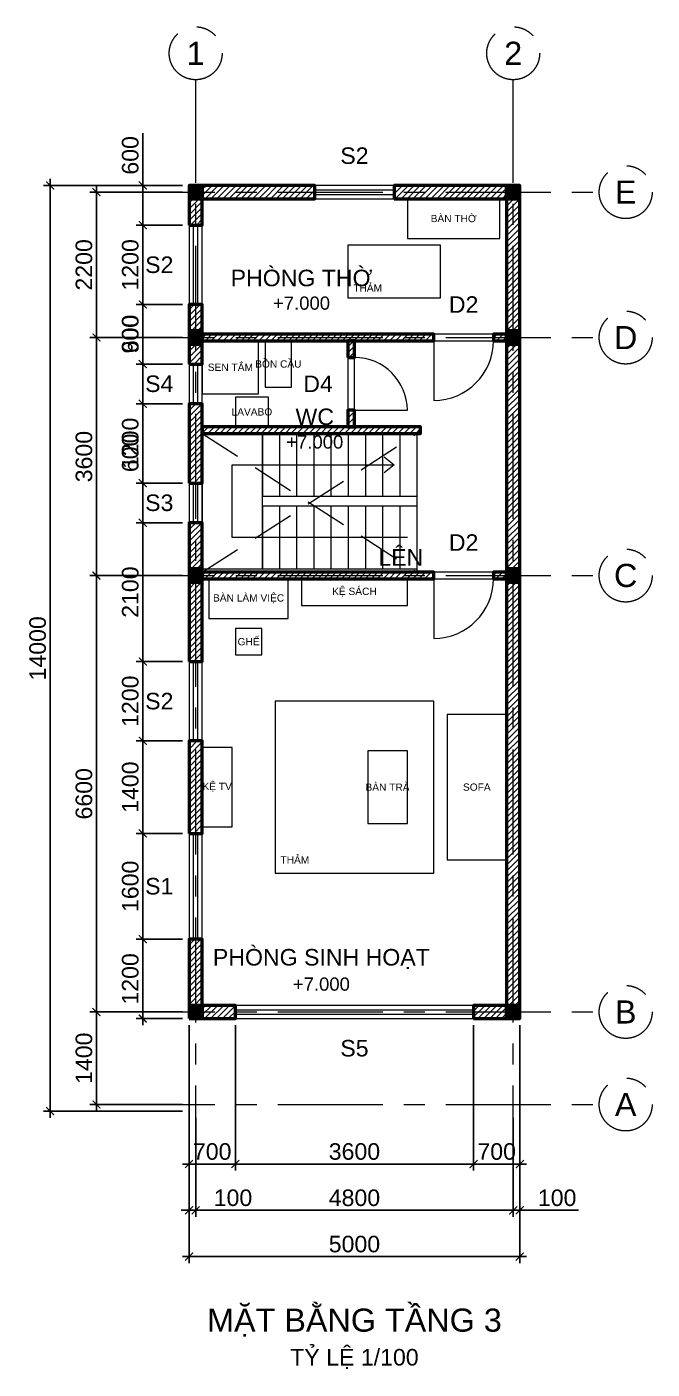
# Model space of a CAD drawing. Header units: millimetres. Extents: x -5052 to 70811, y -30100 to 16400.
# Drawn here: x 19548 to 29000, y -3903 to 16400 of the extents above; entities that cross this region are included whole.
import ezdxf

# ---------------------------------------------------------------- set-up
doc = ezdxf.new("R2010")
doc.units = ezdxf.units.MM
doc.header["$LTSCALE"] = 50
doc.linetypes.add('CENTER', pattern=[50.8, 31.75, -6.35, 6.35, -6.35])
doc.linetypes.add('DASHED', pattern=[19.05, 12.7, -6.35])
for name, color, linetype, lineweight in [('CAU-THANG', 2, 'Continuous', 18), ('CHU', 7, 'Continuous', 18), ('COT', 7, 'Continuous', 50), ('CUA', 4, 'Continuous', 18), ('HATCH', 8, 'Continuous', 13), ('KICH-THUOC', 3, 'Continuous', 13), ('KY-HIEU-CUA', 4, 'Continuous', 18), ('NOI-THAT', 8, 'Continuous', 13), ('NOI-THAT-TEN', 8, 'Continuous', 9), ('SAN', 8, 'Continuous', 13), ('SAN-LO', 8, 'DASHED', 13), ('TRUC', 1, 'CENTER', 13), ('TUONG', 7, 'Continuous', 50)]:
    doc.layers.add(name, color=color, linetype=linetype, lineweight=lineweight)
doc.styles.add('ARIAL', font='arial.ttf')
doc.styles.get("Standard").update_dxf_attribs({"font": 'arial.ttf'})
doc.dimstyles.new('ISO-25', dxfattribs={"dimtxt": 2.5, "dimasz": 2.5, "dimexe": 1.25, "dimexo": 0.625, "dimtad": 1, "dimtxsty": 'Standard', "dimcen": 2.5, "dimadec": 0, "dimazin": 0, "dimtfac": 1, "dimtmove": 0, "dimatfit": 3, "dimfxl": 1, "dimarcsym": 0})

# ---------------------------------------------------------------- blocks, each defined once
blk = doc.blocks.new('_ArchTick')
at = {"color": 0, "linetype": 'ByBlock', "const_width": 0.15}
blk.add_lwpolyline([(-0.5, -0.5), (0.5, 0.5)], dxfattribs=at)
blk = doc.blocks.new('*D245')
at = {"layer": 'Defpoints', "color": 0, "transparency": 16777216}
for p in [(21300, 2600), (22000, 2600), (22000, 1400)]:
    blk.add_point(p, dxfattribs=at)
at = {"layer": 'KICH-THUOC', "color": 0, "lineweight": -2, "transparency": 16777216}
for p, q in [((21300, 1300), (21300, 2700)), ((21900, 2600), (21200, 2600)), ((21900, 1400), (21200, 1400))]:
    blk.add_line(p, q, dxfattribs=at)
at = {"layer": 'KICH-THUOC', "color": 0, "lineweight": -2, "transparency": 16777216, "xscale": 120, "yscale": 120, "zscale": 120}
for p, rotation in [((21300, 2600), 90), ((21300, 1400), 270)]:
    blk.add_blockref('_ArchTick', p, dxfattribs=dict(at, rotation=rotation))
at = {"layer": 'KICH-THUOC', "color": 0, "transparency": 16777216, "insert": (21112, 2000), "char_height": 250, "attachment_point": 5, "rotation": 90, "style": 'ARIAL'}
blk.add_mtext('1200', dxfattribs=at)
blk = doc.blocks.new('*D246')
at = {"layer": 'Defpoints', "color": 0, "transparency": 16777216}
for p in [(21300, 4200), (22000, 4200), (22000, 2600)]:
    blk.add_point(p, dxfattribs=at)
at = {"layer": 'KICH-THUOC', "color": 0, "lineweight": -2, "transparency": 16777216}
for p, q in [((21300, 2500), (21300, 4300)), ((21900, 4200), (21200, 4200)), ((21900, 2600), (21200, 2600))]:
    blk.add_line(p, q, dxfattribs=at)
at = {"layer": 'KICH-THUOC', "color": 0, "lineweight": -2, "transparency": 16777216, "xscale": 120, "yscale": 120, "zscale": 120}
for p, rotation in [((21300, 4200), 90), ((21300, 2600), 270)]:
    blk.add_blockref('_ArchTick', p, dxfattribs=dict(at, rotation=rotation))
at = {"layer": 'KICH-THUOC', "color": 0, "transparency": 16777216, "insert": (21112, 3400), "char_height": 250, "attachment_point": 5, "rotation": 90, "style": 'ARIAL'}
blk.add_mtext('1600', dxfattribs=at)
blk = doc.blocks.new('*D247')
at = {"layer": 'Defpoints', "color": 0, "transparency": 16777216}
for p in [(21300, 5600), (22000, 5600), (22000, 4200)]:
    blk.add_point(p, dxfattribs=at)
at = {"layer": 'KICH-THUOC', "color": 0, "lineweight": -2, "transparency": 16777216}
for p, q in [((21300, 4100), (21300, 5700)), ((21900, 5600), (21200, 5600)), ((21900, 4200), (21200, 4200))]:
    blk.add_line(p, q, dxfattribs=at)
at = {"layer": 'KICH-THUOC', "color": 0, "lineweight": -2, "transparency": 16777216, "xscale": 120, "yscale": 120, "zscale": 120}
for p, rotation in [((21300, 5600), 90), ((21300, 4200), 270)]:
    blk.add_blockref('_ArchTick', p, dxfattribs=dict(at, rotation=rotation))
at = {"layer": 'KICH-THUOC', "color": 0, "transparency": 16777216, "insert": (21112, 4900), "char_height": 250, "attachment_point": 5, "rotation": 90, "style": 'ARIAL'}
blk.add_mtext('1400', dxfattribs=at)
blk = doc.blocks.new('*D248')
at = {"layer": 'Defpoints', "color": 0, "transparency": 16777216}
for p in [(21300, 6800), (22000, 6800), (22000, 5600)]:
    blk.add_point(p, dxfattribs=at)
at = {"layer": 'KICH-THUOC', "color": 0, "lineweight": -2, "transparency": 16777216}
for p, q in [((21900, 6800), (21200, 6800)), ((21300, 5500), (21300, 6900)), ((21900, 5600), (21200, 5600))]:
    blk.add_line(p, q, dxfattribs=at)
at = {"layer": 'KICH-THUOC', "color": 0, "lineweight": -2, "transparency": 16777216, "xscale": 120, "yscale": 120, "zscale": 120}
for p, rotation in [((21300, 6800), 90), ((21300, 5600), 270)]:
    blk.add_blockref('_ArchTick', p, dxfattribs=dict(at, rotation=rotation))
at = {"layer": 'KICH-THUOC', "color": 0, "transparency": 16777216, "insert": (21112, 6200), "char_height": 250, "attachment_point": 5, "rotation": 90, "style": 'ARIAL'}
blk.add_mtext('1200', dxfattribs=at)
blk = doc.blocks.new('*D249')
at = {"layer": 'Defpoints', "color": 0, "transparency": 16777216}
for p in [(21300, 8900), (22000, 8900), (22000, 6800)]:
    blk.add_point(p, dxfattribs=at)
at = {"layer": 'KICH-THUOC', "color": 0, "lineweight": -2, "transparency": 16777216}
for p, q in [((21300, 6700), (21300, 9000)), ((21900, 8900), (21200, 8900)), ((21900, 6800), (21200, 6800))]:
    blk.add_line(p, q, dxfattribs=at)
at = {"layer": 'KICH-THUOC', "color": 0, "lineweight": -2, "transparency": 16777216, "xscale": 120, "yscale": 120, "zscale": 120}
for p, rotation in [((21300, 8900), 90), ((21300, 6800), 270)]:
    blk.add_blockref('_ArchTick', p, dxfattribs=dict(at, rotation=rotation))
at = {"layer": 'KICH-THUOC', "color": 0, "transparency": 16777216, "insert": (21112, 7850), "char_height": 250, "attachment_point": 5, "rotation": 90, "style": 'ARIAL'}
blk.add_mtext('2100', dxfattribs=at)
blk = doc.blocks.new('*D250')
at = {"layer": 'Defpoints', "color": 0, "transparency": 16777216}
for p in [(21300, 9500), (22000, 9500), (22000, 8900)]:
    blk.add_point(p, dxfattribs=at)
at = {"layer": 'KICH-THUOC', "color": 0, "lineweight": -2, "transparency": 16777216}
for p, q in [((21300, 9500), (21300, 10293)), ((21900, 9500), (21200, 9500)), ((21300, 8800), (21300, 9500)), ((21900, 8900), (21200, 8900))]:
    blk.add_line(p, q, dxfattribs=at)
at = {"layer": 'KICH-THUOC', "color": 0, "lineweight": -2, "transparency": 16777216, "xscale": 120, "yscale": 120, "zscale": 120}
for p, rotation in [((21300, 9500), 90), ((21300, 8900), 270)]:
    blk.add_blockref('_ArchTick', p, dxfattribs=dict(at, rotation=rotation))
at = {"layer": 'KICH-THUOC', "color": 0, "transparency": 16777216, "insert": (21112, 9956), "char_height": 250, "attachment_point": 5, "rotation": 90, "style": 'ARIAL'}
blk.add_mtext('600', dxfattribs=at)
blk = doc.blocks.new('*D251')
at = {"layer": 'Defpoints', "color": 0, "transparency": 16777216}
for p in [(21300, 10700), (22000, 10700), (22000, 9500)]:
    blk.add_point(p, dxfattribs=at)
at = {"layer": 'KICH-THUOC', "color": 0, "lineweight": -2, "transparency": 16777216}
for p, q in [((21300, 9400), (21300, 10800)), ((21900, 10700), (21200, 10700)), ((21900, 9500), (21200, 9500))]:
    blk.add_line(p, q, dxfattribs=at)
at = {"layer": 'KICH-THUOC', "color": 0, "lineweight": -2, "transparency": 16777216, "xscale": 120, "yscale": 120, "zscale": 120}
for p, rotation in [((21300, 10700), 90), ((21300, 9500), 270)]:
    blk.add_blockref('_ArchTick', p, dxfattribs=dict(at, rotation=rotation))
at = {"layer": 'KICH-THUOC', "color": 0, "transparency": 16777216, "insert": (21112, 10100), "char_height": 250, "attachment_point": 5, "rotation": 90, "style": 'ARIAL'}
blk.add_mtext('1200', dxfattribs=at)
blk = doc.blocks.new('*D252')
at = {"layer": 'Defpoints', "color": 0, "transparency": 16777216}
for p in [(21300, 11300), (22000, 11300), (22000, 10700)]:
    blk.add_point(p, dxfattribs=at)
at = {"layer": 'KICH-THUOC', "color": 0, "lineweight": -2, "transparency": 16777216}
for p, q in [((21300, 11300), (21300, 12093)), ((21900, 11300), (21200, 11300)), ((21300, 10600), (21300, 11300)), ((21900, 10700), (21200, 10700))]:
    blk.add_line(p, q, dxfattribs=at)
at = {"layer": 'KICH-THUOC', "color": 0, "lineweight": -2, "transparency": 16777216, "xscale": 120, "yscale": 120, "zscale": 120}
for p, rotation in [((21300, 11300), 90), ((21300, 10700), 270)]:
    blk.add_blockref('_ArchTick', p, dxfattribs=dict(at, rotation=rotation))
at = {"layer": 'KICH-THUOC', "color": 0, "transparency": 16777216, "insert": (21112, 11756), "char_height": 250, "attachment_point": 5, "rotation": 90, "style": 'ARIAL'}
blk.add_mtext('600', dxfattribs=at)
blk = doc.blocks.new('*D253')
at = {"layer": 'Defpoints', "color": 0, "transparency": 16777216}
for p in [(21300, 12200), (22000, 12200), (22000, 11300)]:
    blk.add_point(p, dxfattribs=at)
at = {"layer": 'KICH-THUOC', "color": 0, "lineweight": -2, "transparency": 16777216}
for p, q in [((21900, 12200), (21200, 12200)), ((21300, 11200), (21300, 12300)), ((21900, 11300), (21200, 11300))]:
    blk.add_line(p, q, dxfattribs=at)
at = {"layer": 'KICH-THUOC', "color": 0, "lineweight": -2, "transparency": 16777216, "xscale": 120, "yscale": 120, "zscale": 120}
for p, rotation in [((21300, 12200), 90), ((21300, 11300), 270)]:
    blk.add_blockref('_ArchTick', p, dxfattribs=dict(at, rotation=rotation))
at = {"layer": 'KICH-THUOC', "color": 0, "transparency": 16777216, "insert": (21112, 11750), "char_height": 250, "attachment_point": 5, "rotation": 90, "style": 'ARIAL'}
blk.add_mtext('900', dxfattribs=at)
blk = doc.blocks.new('*D254')
at = {"layer": 'Defpoints', "color": 0, "transparency": 16777216}
for p in [(21300, 13400), (22000, 13400), (22000, 12200)]:
    blk.add_point(p, dxfattribs=at)
at = {"layer": 'KICH-THUOC', "color": 0, "lineweight": -2, "transparency": 16777216}
for p, q in [((21900, 13400), (21200, 13400)), ((21300, 12100), (21300, 13500)), ((21900, 12200), (21200, 12200))]:
    blk.add_line(p, q, dxfattribs=at)
at = {"layer": 'KICH-THUOC', "color": 0, "lineweight": -2, "transparency": 16777216, "xscale": 120, "yscale": 120, "zscale": 120}
for p, rotation in [((21300, 13400), 90), ((21300, 12200), 270)]:
    blk.add_blockref('_ArchTick', p, dxfattribs=dict(at, rotation=rotation))
at = {"layer": 'KICH-THUOC', "color": 0, "transparency": 16777216, "insert": (21112, 12800), "char_height": 250, "attachment_point": 5, "rotation": 90, "style": 'ARIAL'}
blk.add_mtext('1200', dxfattribs=at)
blk = doc.blocks.new('*D255')
at = {"layer": 'Defpoints', "color": 0, "transparency": 16777216}
for p in [(21300, 14000), (22000, 14000), (22000, 13400)]:
    blk.add_point(p, dxfattribs=at)
at = {"layer": 'KICH-THUOC', "color": 0, "lineweight": -2, "transparency": 16777216}
for p, q in [((21300, 14000), (21300, 14793)), ((21900, 14000), (21200, 14000)), ((21300, 13300), (21300, 14000)), ((21900, 13400), (21200, 13400))]:
    blk.add_line(p, q, dxfattribs=at)
at = {"layer": 'KICH-THUOC', "color": 0, "lineweight": -2, "transparency": 16777216, "xscale": 120, "yscale": 120, "zscale": 120}
for p, rotation in [((21300, 14000), 90), ((21300, 13400), 270)]:
    blk.add_blockref('_ArchTick', p, dxfattribs=dict(at, rotation=rotation))
at = {"layer": 'KICH-THUOC', "color": 0, "transparency": 16777216, "insert": (21112, 14456), "char_height": 250, "attachment_point": 5, "rotation": 90, "style": 'ARIAL'}
blk.add_mtext('600', dxfattribs=at)
blk = doc.blocks.new('*D256')
at = {"layer": 'Defpoints', "color": 0, "transparency": 16777216}
for p in [(20600, 1500), (22000, 1500), (22000, 100)]:
    blk.add_point(p, dxfattribs=at)
at = {"layer": 'KICH-THUOC', "color": 0, "lineweight": -2, "transparency": 16777216}
for p, q in [((21900, 1500), (20500, 1500)), ((20600, 0), (20600, 1600)), ((21900, 100), (20500, 100))]:
    blk.add_line(p, q, dxfattribs=at)
at = {"layer": 'KICH-THUOC', "color": 0, "lineweight": -2, "transparency": 16777216, "xscale": 120, "yscale": 120, "zscale": 120}
for p, rotation in [((20600, 1500), 90), ((20600, 100), 270)]:
    blk.add_blockref('_ArchTick', p, dxfattribs=dict(at, rotation=rotation))
at = {"layer": 'KICH-THUOC', "color": 0, "transparency": 16777216, "insert": (20412, 800), "char_height": 250, "attachment_point": 5, "rotation": 90, "style": 'ARIAL'}
blk.add_mtext('1400', dxfattribs=at)
blk = doc.blocks.new('*D257')
at = {"layer": 'Defpoints', "color": 0, "transparency": 16777216}
for p in [(20600, 8100), (22000, 8100), (22000, 1500)]:
    blk.add_point(p, dxfattribs=at)
at = {"layer": 'KICH-THUOC', "color": 0, "lineweight": -2, "transparency": 16777216}
for p, q in [((20600, 1400), (20600, 8200)), ((21900, 8100), (20500, 8100)), ((21900, 1500), (20500, 1500))]:
    blk.add_line(p, q, dxfattribs=at)
at = {"layer": 'KICH-THUOC', "color": 0, "lineweight": -2, "transparency": 16777216, "xscale": 120, "yscale": 120, "zscale": 120}
for p, rotation in [((20600, 8100), 90), ((20600, 1500), 270)]:
    blk.add_blockref('_ArchTick', p, dxfattribs=dict(at, rotation=rotation))
at = {"layer": 'KICH-THUOC', "color": 0, "transparency": 16777216, "insert": (20412, 4800), "char_height": 250, "attachment_point": 5, "rotation": 90, "style": 'ARIAL'}
blk.add_mtext('6600', dxfattribs=at)
blk = doc.blocks.new('*D258')
at = {"layer": 'Defpoints', "color": 0, "transparency": 16777216}
for p in [(20600, 11700), (22000, 11700), (22000, 8100)]:
    blk.add_point(p, dxfattribs=at)
at = {"layer": 'KICH-THUOC', "color": 0, "lineweight": -2, "transparency": 16777216}
for p, q in [((20600, 8000), (20600, 11800)), ((21900, 11700), (20500, 11700)), ((21900, 8100), (20500, 8100))]:
    blk.add_line(p, q, dxfattribs=at)
at = {"layer": 'KICH-THUOC', "color": 0, "lineweight": -2, "transparency": 16777216, "xscale": 120, "yscale": 120, "zscale": 120}
for p, rotation in [((20600, 11700), 90), ((20600, 8100), 270)]:
    blk.add_blockref('_ArchTick', p, dxfattribs=dict(at, rotation=rotation))
at = {"layer": 'KICH-THUOC', "color": 0, "transparency": 16777216, "insert": (20412, 9900), "char_height": 250, "attachment_point": 5, "rotation": 90, "style": 'ARIAL'}
blk.add_mtext('3600', dxfattribs=at)
blk = doc.blocks.new('*D259')
at = {"layer": 'Defpoints', "color": 0, "transparency": 16777216}
for p in [(20600, 13900), (22000, 13900), (22000, 11700)]:
    blk.add_point(p, dxfattribs=at)
at = {"layer": 'KICH-THUOC', "color": 0, "lineweight": -2, "transparency": 16777216}
for p, q in [((21900, 13900), (20500, 13900)), ((20600, 11600), (20600, 14000)), ((21900, 11700), (20500, 11700))]:
    blk.add_line(p, q, dxfattribs=at)
at = {"layer": 'KICH-THUOC', "color": 0, "lineweight": -2, "transparency": 16777216, "xscale": 120, "yscale": 120, "zscale": 120}
for p, rotation in [((20600, 13900), 90), ((20600, 11700), 270)]:
    blk.add_blockref('_ArchTick', p, dxfattribs=dict(at, rotation=rotation))
at = {"layer": 'KICH-THUOC', "color": 0, "transparency": 16777216, "insert": (20412, 12800), "char_height": 250, "attachment_point": 5, "rotation": 90, "style": 'ARIAL'}
blk.add_mtext('2200', dxfattribs=at)
blk = doc.blocks.new('*D260')
at = {"layer": 'Defpoints', "color": 0, "transparency": 16777216}
for p in [(19900, 14000), (22000, 14000), (22000, 0)]:
    blk.add_point(p, dxfattribs=at)
at = {"layer": 'KICH-THUOC', "color": 0, "lineweight": -2, "transparency": 16777216}
for p, q in [((19900, -100), (19900, 14100)), ((21900, 14000), (19800, 14000)), ((21900, 0), (19800, 0))]:
    blk.add_line(p, q, dxfattribs=at)
at = {"layer": 'KICH-THUOC', "color": 0, "lineweight": -2, "transparency": 16777216, "xscale": 120, "yscale": 120, "zscale": 120}
for p, rotation in [((19900, 14000), 90), ((19900, 0), 270)]:
    blk.add_blockref('_ArchTick', p, dxfattribs=dict(at, rotation=rotation))
at = {"layer": 'KICH-THUOC', "color": 0, "transparency": 16777216, "insert": (19712, 7000), "char_height": 250, "attachment_point": 5, "rotation": 90, "style": 'ARIAL'}
blk.add_mtext('14000', dxfattribs=at)
blk = doc.blocks.new('*D261')
at = {"layer": 'Defpoints', "color": 0, "transparency": 16777216}
for p in [(22000, 1400), (22700, 1400), (22700, -800)]:
    blk.add_point(p, dxfattribs=at)
at = {"layer": 'KICH-THUOC', "color": 0, "lineweight": -2, "transparency": 16777216}
for p, q in [((22000, 1300), (22000, -900)), ((22700, 1300), (22700, -900)), ((21900, -800), (22800, -800))]:
    blk.add_line(p, q, dxfattribs=at)
at = {"layer": 'KICH-THUOC', "color": 0, "lineweight": -2, "transparency": 16777216, "xscale": 120, "yscale": 120, "zscale": 120, "rotation": 180}
blk.add_blockref('_ArchTick', (22000, -800), dxfattribs=at)
at = {"layer": 'KICH-THUOC', "color": 0, "lineweight": -2, "transparency": 16777216, "xscale": 120, "yscale": 120, "zscale": 120}
blk.add_blockref('_ArchTick', (22700, -800), dxfattribs=at)
at = {"layer": 'KICH-THUOC', "color": 0, "transparency": 16777216, "insert": (22350, -612), "char_height": 250, "attachment_point": 5, "style": 'ARIAL'}
blk.add_mtext('700', dxfattribs=at)
blk = doc.blocks.new('*D262')
at = {"layer": 'Defpoints', "color": 0, "transparency": 16777216}
for p in [(22700, 1400), (26300, 1400), (26300, -800)]:
    blk.add_point(p, dxfattribs=at)
at = {"layer": 'KICH-THUOC', "color": 0, "lineweight": -2, "transparency": 16777216}
for p, q in [((22700, 1300), (22700, -900)), ((26300, 1300), (26300, -900)), ((22600, -800), (26400, -800))]:
    blk.add_line(p, q, dxfattribs=at)
at = {"layer": 'KICH-THUOC', "color": 0, "lineweight": -2, "transparency": 16777216, "xscale": 120, "yscale": 120, "zscale": 120, "rotation": 180}
blk.add_blockref('_ArchTick', (22700, -800), dxfattribs=at)
at = {"layer": 'KICH-THUOC', "color": 0, "lineweight": -2, "transparency": 16777216, "xscale": 120, "yscale": 120, "zscale": 120}
blk.add_blockref('_ArchTick', (26300, -800), dxfattribs=at)
at = {"layer": 'KICH-THUOC', "color": 0, "transparency": 16777216, "insert": (24500, -612), "char_height": 250, "attachment_point": 5, "style": 'ARIAL'}
blk.add_mtext('3600', dxfattribs=at)
blk = doc.blocks.new('*D263')
at = {"layer": 'Defpoints', "color": 0, "transparency": 16777216}
for p in [(26300, 1400), (27000, 1400), (27000, -800)]:
    blk.add_point(p, dxfattribs=at)
at = {"layer": 'KICH-THUOC', "color": 0, "lineweight": -2, "transparency": 16777216}
for p, q in [((26300, 1300), (26300, -900)), ((27000, 1300), (27000, -900)), ((26200, -800), (27100, -800))]:
    blk.add_line(p, q, dxfattribs=at)
at = {"layer": 'KICH-THUOC', "color": 0, "lineweight": -2, "transparency": 16777216, "xscale": 120, "yscale": 120, "zscale": 120, "rotation": 180}
blk.add_blockref('_ArchTick', (26300, -800), dxfattribs=at)
at = {"layer": 'KICH-THUOC', "color": 0, "lineweight": -2, "transparency": 16777216, "xscale": 120, "yscale": 120, "zscale": 120}
blk.add_blockref('_ArchTick', (27000, -800), dxfattribs=at)
at = {"layer": 'KICH-THUOC', "color": 0, "transparency": 16777216, "insert": (26650, -612), "char_height": 250, "attachment_point": 5, "style": 'ARIAL'}
blk.add_mtext('700', dxfattribs=at)
blk = doc.blocks.new('*D264')
at = {"layer": 'Defpoints', "color": 0, "transparency": 16777216}
for p in [(22000, 0), (22100, 0), (22100, -1500)]:
    blk.add_point(p, dxfattribs=at)
at = {"layer": 'KICH-THUOC', "color": 0, "lineweight": -2, "transparency": 16777216}
for p, q in [((22000, -100), (22000, -1600)), ((22100, -100), (22100, -1600)), ((22000, -1500), (21880, -1500)), ((22000, -1500), (22100, -1500)), ((22100, -1500), (22988, -1500))]:
    blk.add_line(p, q, dxfattribs=at)
at = {"layer": 'KICH-THUOC', "color": 0, "lineweight": -2, "transparency": 16777216, "xscale": 120, "yscale": 120, "zscale": 120}
blk.add_blockref('_ArchTick', (22000, -1500), dxfattribs=at)
at = {"layer": 'KICH-THUOC', "color": 0, "lineweight": -2, "transparency": 16777216, "xscale": 120, "yscale": 120, "zscale": 120, "rotation": 180}
blk.add_blockref('_ArchTick', (22100, -1500), dxfattribs=at)
at = {"layer": 'KICH-THUOC', "color": 0, "transparency": 16777216, "insert": (22664, -1312), "char_height": 250, "attachment_point": 5, "style": 'ARIAL'}
blk.add_mtext('100', dxfattribs=at)
blk = doc.blocks.new('*D265')
at = {"layer": 'Defpoints', "color": 0, "transparency": 16777216}
for p in [(22100, 0), (26900, 0), (26900, -1500)]:
    blk.add_point(p, dxfattribs=at)
at = {"layer": 'KICH-THUOC', "color": 0, "lineweight": -2, "transparency": 16777216}
for p, q in [((22100, -100), (22100, -1600)), ((26900, -100), (26900, -1600)), ((22000, -1500), (27000, -1500))]:
    blk.add_line(p, q, dxfattribs=at)
at = {"layer": 'KICH-THUOC', "color": 0, "lineweight": -2, "transparency": 16777216, "xscale": 120, "yscale": 120, "zscale": 120, "rotation": 180}
blk.add_blockref('_ArchTick', (22100, -1500), dxfattribs=at)
at = {"layer": 'KICH-THUOC', "color": 0, "lineweight": -2, "transparency": 16777216, "xscale": 120, "yscale": 120, "zscale": 120}
blk.add_blockref('_ArchTick', (26900, -1500), dxfattribs=at)
at = {"layer": 'KICH-THUOC', "color": 0, "transparency": 16777216, "insert": (24500, -1312), "char_height": 250, "attachment_point": 5, "style": 'ARIAL'}
blk.add_mtext('4800', dxfattribs=at)
blk = doc.blocks.new('*D266')
at = {"layer": 'Defpoints', "color": 0, "transparency": 16777216}
for p in [(26900, 0), (27000, 0), (27000, -1500)]:
    blk.add_point(p, dxfattribs=at)
at = {"layer": 'KICH-THUOC', "color": 0, "lineweight": -2, "transparency": 16777216}
for p, q in [((26900, -100), (26900, -1600)), ((27000, -100), (27000, -1600)), ((26900, -1500), (26780, -1500)), ((26900, -1500), (27000, -1500)), ((27000, -1500), (27888, -1500))]:
    blk.add_line(p, q, dxfattribs=at)
at = {"layer": 'KICH-THUOC', "color": 0, "lineweight": -2, "transparency": 16777216, "xscale": 120, "yscale": 120, "zscale": 120}
blk.add_blockref('_ArchTick', (26900, -1500), dxfattribs=at)
at = {"layer": 'KICH-THUOC', "color": 0, "lineweight": -2, "transparency": 16777216, "xscale": 120, "yscale": 120, "zscale": 120, "rotation": 180}
blk.add_blockref('_ArchTick', (27000, -1500), dxfattribs=at)
at = {"layer": 'KICH-THUOC', "color": 0, "transparency": 16777216, "insert": (27564, -1312), "char_height": 250, "attachment_point": 5, "style": 'ARIAL'}
blk.add_mtext('100', dxfattribs=at)
blk = doc.blocks.new('*D267')
at = {"layer": 'Defpoints', "color": 0, "transparency": 16777216}
for p in [(22000, 0), (27000, 0), (27000, -2200)]:
    blk.add_point(p, dxfattribs=at)
at = {"layer": 'KICH-THUOC', "color": 0, "lineweight": -2, "transparency": 16777216}
for p, q in [((22000, -100), (22000, -2300)), ((27000, -100), (27000, -2300)), ((21900, -2200), (27100, -2200))]:
    blk.add_line(p, q, dxfattribs=at)
at = {"layer": 'KICH-THUOC', "color": 0, "lineweight": -2, "transparency": 16777216, "xscale": 120, "yscale": 120, "zscale": 120, "rotation": 180}
blk.add_blockref('_ArchTick', (22000, -2200), dxfattribs=at)
at = {"layer": 'KICH-THUOC', "color": 0, "lineweight": -2, "transparency": 16777216, "xscale": 120, "yscale": 120, "zscale": 120}
blk.add_blockref('_ArchTick', (27000, -2200), dxfattribs=at)
at = {"layer": 'KICH-THUOC', "color": 0, "transparency": 16777216, "insert": (24500, -2012), "char_height": 250, "attachment_point": 5, "style": 'ARIAL'}
blk.add_mtext('5000', dxfattribs=at)

msp = doc.modelspace()

# ---------------------------------------------------------------- hatches: boundary and pattern name
at = {"layer": 'COT'}
for points in [[(22000, 13800), (22200, 13800), (22200, 14000), (22000, 14000)], [(26800, 13800), (27000, 13800), (27000, 14000), (26800, 14000)], [(22000, 11600), (22200, 11600), (22200, 11800), (22000, 11800)], [(26800, 11600), (27000, 11600), (27000, 11800), (26800, 11800)], [(22000, 8000), (22200, 8000), (22200, 8200), (22000, 8200)], [(26800, 8000), (27000, 8000), (27000, 8200), (26800, 8200)], [(22000, 1400), (22200, 1400), (22200, 1600), (22000, 1600)], [(26800, 1400), (27000, 1400), (27000, 1600), (26800, 1600)]]:
    msp.add_hatch(color=256, dxfattribs=at).paths.add_polyline_path(points)
at = {"layer": 'HATCH'}
h = msp.add_hatch(dxfattribs=at)
h.set_pattern_fill('ANSI31', color=256, scale=20, style=0)
h.paths.add_polyline_path([(22200, 13800), (23900, 13800), (23900, 14000), (22200, 14000)])
h = msp.add_hatch(dxfattribs=at)
h.set_pattern_fill('ANSI31', color=256, scale=20, style=0)
h.paths.add_polyline_path([(25100, 13800), (26800, 13800), (26800, 14000), (25100, 14000)])
h = msp.add_hatch(dxfattribs=at)
h.set_pattern_fill('ANSI31', color=256, scale=20, style=0)
h.paths.add_polyline_path([(22000, 13400), (22200, 13400), (22200, 13800), (22000, 13800)])
h = msp.add_hatch(dxfattribs=at)
h.set_pattern_fill('ANSI31', color=256, scale=20, style=0)
h.paths.add_polyline_path([(26800, 11800), (27000, 11800), (27000, 13800), (26800, 13800)])
h = msp.add_hatch(dxfattribs=at)
h.set_pattern_fill('ANSI31', color=256, scale=20, style=0)
h.paths.add_polyline_path([(22000, 11800), (22200, 11800), (22200, 12200), (22000, 12200)])
h = msp.add_hatch(dxfattribs=at)
h.set_pattern_fill('ANSI31', color=256, scale=20, style=0)
h.paths.add_polyline_path([(22000, 11300), (22200, 11300), (22200, 11600), (22000, 11600)])
h = msp.add_hatch(dxfattribs=at)
h.set_pattern_fill('ANSI31', color=256, scale=20, style=0)
h.paths.add_polyline_path([(22200, 11650), (25700, 11650), (25700, 11750), (22200, 11750)])
h = msp.add_hatch(dxfattribs=at)
h.set_pattern_fill('ANSI31', color=256, scale=20, style=0)
h.paths.add_polyline_path([(24400, 11400), (24500, 11400), (24500, 11650), (24400, 11650)])
h = msp.add_hatch(dxfattribs=at)
h.set_pattern_fill('ANSI31', color=256, scale=20, style=0)
h.paths.add_polyline_path([(26600, 11650), (26800, 11650), (26800, 11750), (26600, 11750)])
h = msp.add_hatch(dxfattribs=at)
h.set_pattern_fill('ANSI31', color=256, scale=20, style=0)
h.paths.add_polyline_path([(26800, 8200), (27000, 8200), (27000, 11600), (26800, 11600)])
h = msp.add_hatch(dxfattribs=at)
h.set_pattern_fill('ANSI31', color=256, scale=20, style=0)
h.paths.add_polyline_path([(22000, 9500), (22200, 9500), (22200, 10700), (22000, 10700)])
h = msp.add_hatch(dxfattribs=at)
h.set_pattern_fill('ANSI31', color=256, scale=20, style=0)
h.paths.add_polyline_path([(24400, 10350), (24500, 10350), (24500, 10600), (24400, 10600)])
h = msp.add_hatch(dxfattribs=at)
h.set_pattern_fill('ANSI31', color=256, scale=20, style=0)
h.paths.add_polyline_path([(22200, 10250), (25500, 10250), (25500, 10350), (22200, 10350)])
h = msp.add_hatch(dxfattribs=at)
h.set_pattern_fill('ANSI31', color=256, scale=20, style=0)
h.paths.add_polyline_path([(22000, 8200), (22200, 8200), (22200, 8900), (22000, 8900)])
h = msp.add_hatch(dxfattribs=at)
h.set_pattern_fill('ANSI31', color=256, scale=20, style=0)
h.paths.add_polyline_path([(22200, 8050), (25700, 8050), (25700, 8150), (22200, 8150)])
h = msp.add_hatch(dxfattribs=at)
h.set_pattern_fill('ANSI31', color=256, scale=20, style=0)
h.paths.add_polyline_path([(26600, 8050), (26800, 8050), (26800, 8150), (26600, 8150)])
h = msp.add_hatch(dxfattribs=at)
h.set_pattern_fill('ANSI31', color=256, scale=20, style=0)
h.paths.add_polyline_path([(22000, 6800), (22200, 6800), (22200, 8000), (22000, 8000)])
h = msp.add_hatch(dxfattribs=at)
h.set_pattern_fill('ANSI31', color=256, scale=20, style=0)
h.paths.add_polyline_path([(26800, 1600), (27000, 1600), (27000, 8000), (26800, 8000)])
h = msp.add_hatch(dxfattribs=at)
h.set_pattern_fill('ANSI31', color=256, scale=20, style=0)
h.paths.add_polyline_path([(22000, 4200), (22200, 4200), (22200, 5600), (22000, 5600)])
h = msp.add_hatch(dxfattribs=at)
h.set_pattern_fill('ANSI31', color=256, scale=20, style=0)
h.paths.add_polyline_path([(22000, 1600), (22200, 1600), (22200, 2600), (22000, 2600)])
h = msp.add_hatch(dxfattribs=at)
h.set_pattern_fill('ANSI31', color=256, scale=20, style=0)
h.paths.add_polyline_path([(22200, 1400), (22700, 1400), (22700, 1600), (22200, 1600)])
h = msp.add_hatch(dxfattribs=at)
h.set_pattern_fill('ANSI31', color=256, scale=20, style=0)
h.paths.add_polyline_path([(26300, 1400), (26800, 1400), (26800, 1600), (26300, 1600)])

# ---------------------------------------------------------------- linework, layer by layer
at = {"layer": 'CAU-THANG'}
for p, q in [((23370, 9300), (23370, 10250)), ((23630, 9300), (23630, 10250)), ((23890, 9300), (23890, 10250)), ((24150, 9300), (24150, 10250)), ((24410, 9300), (24410, 10250)), ((24670, 9300), (24670, 10250)), ((24930, 9300), (24930, 10250)), ((25190, 9300), (25190, 10250)), ((23370, 8200), (23370, 9150)), ((23630, 8200), (23630, 9150)), ((23890, 8200), (23890, 9150)), ((24150, 8200), (24150, 9150)), ((24410, 8200), (24410, 9150)), ((24670, 8200), (24670, 9150)), ((24930, 8200), (24930, 9150)), ((25190, 8200), (25190, 9150))]:
    msp.add_line(p, q, dxfattribs=at)
for points in [[(22200, 8200), (23110, 8200), (23110, 10250), (22200, 10250)], [(23110, 9300), (25450, 9300), (25450, 10250), (23110, 10250)], [(23110, 8200), (25450, 8200), (25450, 9150), (23110, 9150)]]:
    msp.add_lwpolyline(points, close=True, dxfattribs=at)
for points in [[(25300, 8675), (22650, 8675), (22650, 9775), (25100, 9775)], [(24950, 9895), (25100, 9775), (24950, 9655)]]:
    msp.add_lwpolyline(points, dxfattribs=at)
at = {"layer": 'COT'}
for points in [[(22000, 13800), (22200, 13800), (22200, 14000), (22000, 14000)], [(26800, 13800), (27000, 13800), (27000, 14000), (26800, 14000)], [(22000, 11600), (22200, 11600), (22200, 11800), (22000, 11800)], [(26800, 11600), (27000, 11600), (27000, 11800), (26800, 11800)], [(22000, 8000), (22200, 8000), (22200, 8200), (22000, 8200)], [(26800, 8000), (27000, 8000), (27000, 8200), (26800, 8200)], [(22000, 1400), (22200, 1400), (22200, 1600), (22000, 1600)], [(26800, 1400), (27000, 1400), (27000, 1600), (26800, 1600)]]:
    msp.add_lwpolyline(points, close=True, dxfattribs=at)
at = {"layer": 'CUA'}
for p, q in [((23900, 13933.3), (25100, 13933.3)), ((23900, 13866.7), (25100, 13866.7)), ((22066.7, 12200), (22066.7, 13400)), ((22133.3, 12200), (22133.3, 13400)), ((25700, 11650), (25700, 10750)), ((22066.7, 10700), (22066.7, 11300)), ((22133.3, 10700), (22133.3, 11300)), ((24500, 10600), (25300, 10600)), ((22066.7, 8900), (22066.7, 9500)), ((22133.3, 8900), (22133.3, 9500)), ((25700, 8050), (25700, 7150)), ((22066.7, 5600), (22066.7, 6800)), ((22133.3, 5600), (22133.3, 6800)), ((22066.7, 2600), (22066.7, 4200)), ((22133.3, 2600), (22133.3, 4200)), ((22700, 1533.3), (26300, 1533.3)), ((22700, 1466.7), (26300, 1466.7))]:
    msp.add_line(p, q, dxfattribs=at)
for points in [[(23900, 13800), (25100, 13800), (25100, 14000), (23900, 14000)], [(22000, 12200), (22200, 12200), (22200, 13400), (22000, 13400)], [(25700, 11650), (26600, 11650), (26600, 11750), (25700, 11750)], [(24400, 10600), (24500, 10600), (24500, 11400), (24400, 11400)], [(22000, 10700), (22200, 10700), (22200, 11300), (22000, 11300)], [(22000, 8900), (22200, 8900), (22200, 9500), (22000, 9500)], [(25700, 8050), (26600, 8050), (26600, 8150), (25700, 8150)], [(22000, 5600), (22200, 5600), (22200, 6800), (22000, 6800)], [(22000, 2600), (22200, 2600), (22200, 4200), (22000, 4200)], [(22700, 1400), (26300, 1400), (26300, 1600), (22700, 1600)]]:
    msp.add_lwpolyline(points, close=True, dxfattribs=at)
for centre, radius, start, end in [((25700, 11650), 900, 270, 0), ((24500, 10600), 800, 0, 90), ((25700, 8050), 900, 270, 0)]:
    msp.add_arc(centre, radius, start, end, dxfattribs=at)
at = {"layer": 'NOI-THAT'}
for points in [[(25300, 13200), (26700, 13200), (26700, 13800), (25300, 13800)], [(24400, 12300), (25800, 12300), (25800, 13100), (24400, 13100)], [(22200, 10850), (23050, 10850), (23050, 11650), (22200, 11650)], [(23150, 10950), (23550, 10950), (23550, 11650), (23150, 11650)], [(22700, 10350), (23200, 10350), (23200, 10800), (22700, 10800)], [(22300, 7450), (23500, 7450), (23500, 8050), (22300, 8050)], [(23700, 7650), (25300, 7650), (25300, 8050), (23700, 8050)], [(22700, 6900), (23100, 6900), (23100, 7300), (22700, 7300)], [(23300, 3600), (25700, 3600), (25700, 6200), (23300, 6200)], [(25900, 3800), (26800, 3800), (26800, 6000), (25900, 6000)], [(22200, 4300), (22650, 4300), (22650, 5500), (22200, 5500)], [(24700, 4350), (25300, 4350), (25300, 5450), (24700, 5450)]]:
    msp.add_lwpolyline(points, close=True, dxfattribs=at)
at = {"layer": 'SAN'}
msp.add_lwpolyline([(22000, 1400), (27000, 1400), (27000, 14000), (22000, 14000)], close=True, dxfattribs=at)
at = {"layer": 'SAN-LO'}
for p, q in [((22200, 8150), (25450, 10250)), ((22200, 10250), (25450, 8150))]:
    msp.add_line(p, q, dxfattribs=at)
msp.add_lwpolyline([(22200, 8150), (25450, 8150), (25450, 10250), (22200, 10250)], close=True, dxfattribs=at)
at = {"layer": 'TRUC'}
for p, q in [((22100, -1200), (22100, 15600)), ((26900, -1200), (26900, 15600)), ((20800, 13900), (28200, 13900)), ((20800, 11700), (28200, 11700)), ((20800, 8100), (28200, 8100)), ((20800, 1500), (28200, 1500)), ((20800, 100), (28200, 100))]:
    msp.add_line(p, q, dxfattribs=at)
for centre in [(22100, 16000), (26900, 16000), (28600, 13900), (28600, 11700), (28600, 8100), (28600, 1500), (28600, 100)]:
    msp.add_circle(centre, 400, dxfattribs=at)
at = {"layer": 'TUONG'}
for points in [[(22200, 13800), (23900, 13800), (23900, 14000), (22200, 14000)], [(25100, 13800), (26800, 13800), (26800, 14000), (25100, 14000)], [(22000, 13400), (22200, 13400), (22200, 13800), (22000, 13800)], [(26800, 11800), (27000, 11800), (27000, 13800), (26800, 13800)], [(22000, 11800), (22200, 11800), (22200, 12200), (22000, 12200)], [(22000, 11300), (22200, 11300), (22200, 11600), (22000, 11600)], [(22200, 11650), (25700, 11650), (25700, 11750), (22200, 11750)], [(24400, 11400), (24500, 11400), (24500, 11650), (24400, 11650)], [(26600, 11650), (26800, 11650), (26800, 11750), (26600, 11750)], [(26800, 8200), (27000, 8200), (27000, 11600), (26800, 11600)], [(22000, 9500), (22200, 9500), (22200, 10700), (22000, 10700)], [(24400, 10350), (24500, 10350), (24500, 10600), (24400, 10600)], [(22200, 10250), (25500, 10250), (25500, 10350), (22200, 10350)], [(22000, 8200), (22200, 8200), (22200, 8900), (22000, 8900)], [(22200, 8050), (25700, 8050), (25700, 8150), (22200, 8150)], [(26600, 8050), (26800, 8050), (26800, 8150), (26600, 8150)], [(22000, 6800), (22200, 6800), (22200, 8000), (22000, 8000)], [(26800, 1600), (27000, 1600), (27000, 8000), (26800, 8000)], [(22000, 4200), (22200, 4200), (22200, 5600), (22000, 5600)], [(22000, 1600), (22200, 1600), (22200, 2600), (22000, 2600)], [(22200, 1400), (22700, 1400), (22700, 1600), (22200, 1600)], [(26300, 1400), (26800, 1400), (26800, 1600), (26300, 1600)]]:
    msp.add_lwpolyline(points, close=True, dxfattribs=at)

# ---------------------------------------------------------------- texts
at = {"layer": 'CAU-THANG', "insert": (25200, 8375), "char_height": 250, "attachment_point": 5, "style": 'ARIAL'}
msp.add_mtext('LÊN', dxfattribs=at)
at = {"layer": 'CHU', "attachment_point": 5, "style": 'ARIAL'}
for s, insert, char_height in [('PHÒNG THỜ', (23700, 12600), 250), ('+7.000', (23700, 12220), 200), ('WC', (23900, 10500), 250), ('+7.000', (23900, 10120), 200), ('PHÒNG SINH HOẠT', (24000, 2300), 250), ('+7.000', (24000, 1920), 200), ('MẶT BẰNG TẦNG 3', (24500, -3200), 350), ('TỶ LỆ 1/100', (24500, -3750), 250)]:
    msp.add_mtext(s, dxfattribs=dict(at, insert=insert, char_height=char_height))
at = {"layer": 'KY-HIEU-CUA', "char_height": 250, "attachment_point": 5, "style": 'ARIAL'}
for s, insert in [('S2', (24500, 14450)), ('S2', (21550, 12800)), ('D2', (26150, 12200)), ('S4', (21550, 11000)), ('D4', (23950, 11000)), ('S3', (21550, 9200)), ('D2', (26150, 8600)), ('S2', (21550, 6200)), ('S1', (21550, 3400)), ('S5', (24500, 950))]:
    msp.add_mtext(s, dxfattribs=dict(at, insert=insert))
at = {"layer": 'NOI-THAT-TEN', "char_height": 110, "attachment_point": 5, "style": 'ARIAL'}
for s, insert in [('BÀN THỜ', (26000, 13500)), ('THẢM', (24700, 12450)), ('BỒN CẦU', (23350, 11300)), ('SEN TẮM', (22625, 11250)), ('LAVABO', (22950, 10575)), ('KỆ SÁCH', (24500, 7850)), ('BÀN LÀM VIỆC', (22900, 7750)), ('GHẾ', (22900, 7100)), ('KỆ TV', (22425, 4900)), ('BÀN TRÀ', (25000, 4900)), ('SOFA', (26350, 4900)), ('THẢM', (23600, 3800))]:
    msp.add_mtext(s, dxfattribs=dict(at, insert=insert))
at = {"layer": 'TRUC', "char_height": 350, "attachment_point": 5, "style": 'ARIAL'}
for s, insert in [('1', (22100, 16000)), ('2', (26900, 16000)), ('E', (28600, 13900)), ('D', (28600, 11700)), ('C', (28600, 8100)), ('B', (28600, 1500)), ('A', (28600, 100))]:
    msp.add_mtext(s, dxfattribs=dict(at, insert=insert))

# ---------------------------------------------------------------- dimensions: what is measured, and where the dimension line sits
at = {"layer": 'KICH-THUOC'}
for base, p1, p2, picture, middle in [((21300, 14000), (22000, 13400), (22000, 14000), '*D255', (21112.4, 14456.4)), ((19900, 14000), (22000, 0), (22000, 14000), '*D260', (19712.4, 7000)), ((20600, 13900), (22000, 11700), (22000, 13900), '*D259', (20412.4, 12800)), ((21300, 13400), (22000, 12200), (22000, 13400), '*D254', (21112.4, 12800)), ((21300, 12200), (22000, 11300), (22000, 12200), '*D253', (21112.4, 11750)), ((21300, 11300), (22000, 10700), (22000, 11300), '*D252', (21112.4, 11756.4)), ((20600, 11700), (22000, 8100), (22000, 11700), '*D258', (20412.3, 9900)), ((21300, 10700), (22000, 9500), (22000, 10700), '*D251', (21112.4, 10100)), ((21300, 9500), (22000, 8900), (22000, 9500), '*D250', (21112.4, 9956.4)), ((21300, 8900), (22000, 6800), (22000, 8900), '*D249', (21112.4, 7850)), ((20600, 8100), (22000, 1500), (22000, 8100), '*D257', (20412.4, 4800)), ((21300, 6800), (22000, 5600), (22000, 6800), '*D248', (21112.4, 6200)), ((21300, 5600), (22000, 4200), (22000, 5600), '*D247', (21112.4, 4900)), ((21300, 4200), (22000, 2600), (22000, 4200), '*D246', (21112.4, 3400)), ((21300, 2600), (22000, 1400), (22000, 2600), '*D245', (21112.4, 2000)), ((20600, 1500), (22000, 100), (22000, 1500), '*D256', (20412.4, 800))]:
    dim = msp.add_linear_dim(base=base, p1=p1, p2=p2, angle=90, dimstyle='ISO-25', override={"dimtxt": 250, "dimasz": 120, "dimexe": 100, "dimexo": 100, "dimgap": 60, "dimtad": 1, "dimtih": 0, "dimtoh": 0, "dimdec": 0, "dimtxsty": 'ARIAL', "dimblk1": 'ArchTick', "dimblk2": 'ArchTick', "dimsah": 1, "dimdle": 100}, dxfattribs=at)
    dim.commit()
    dim.dimension.update_dxf_attribs({"geometry": picture, "text_midpoint": middle})
for base, p1, p2, picture, middle in [((22700, -800), (22000, 1400), (22700, 1400), '*D261', (22350, -612.4)), ((26300, -800), (22700, 1400), (26300, 1400), '*D262', (24500, -612.3)), ((27000, -800), (26300, 1400), (27000, 1400), '*D263', (26650, -612.4)), ((22100, -1500), (22000, 0), (22100, 0), '*D264', (22664, -1312.4)), ((27000, -2200), (22000, 0), (27000, 0), '*D267', (24500, -2012.4)), ((26900, -1500), (22100, 0), (26900, 0), '*D265', (24500, -1312.4)), ((27000, -1500), (26900, 0), (27000, 0), '*D266', (27564, -1312.4))]:
    dim = msp.add_linear_dim(base=base, p1=p1, p2=p2, dimstyle='ISO-25', override={"dimtxt": 250, "dimasz": 120, "dimexe": 100, "dimexo": 100, "dimgap": 60, "dimtad": 1, "dimtih": 0, "dimtoh": 0, "dimdec": 0, "dimtxsty": 'ARIAL', "dimblk1": 'ArchTick', "dimblk2": 'ArchTick', "dimsah": 1, "dimdle": 100}, dxfattribs=at)
    dim.commit()
    dim.dimension.update_dxf_attribs({"geometry": picture, "text_midpoint": middle})

doc.saveas('drawing.dxf')
